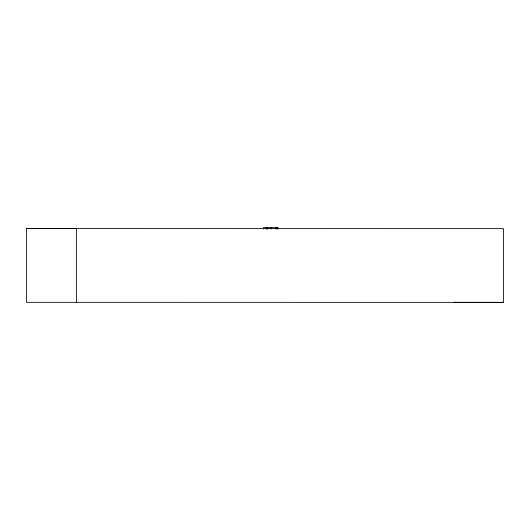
<?xml version="1.0" encoding="UTF-8"?>
<svg xmlns="http://www.w3.org/2000/svg" width="530" height="530" viewBox="0 0 530 530"><rect width="100%" height="100%" fill="white"/><g stroke="black" fill="none" stroke-linecap="round" stroke-linejoin="round"><path stroke-width="0.79" d="M26.5 228.602L26.5 302.325L503.5 302.358L503.5 228.635L26.5 228.602L76.386 228.596L76.386 302.319M453.614 302.365L503.5 302.358M277.965 228.947L277.965 227.635L263.523 227.635L263.523 228.947M277.733 227.635L277.733 228.947M276.713 227.635L276.713 228.947M276.017 227.635L276.017 228.947M271.135 227.635L271.135 228.947M267.723 227.635L267.723 228.947M267.332 227.635L267.332 228.947M266.868 227.635L266.868 228.947M266.312 227.635L266.312 228.947"/></g></svg>
